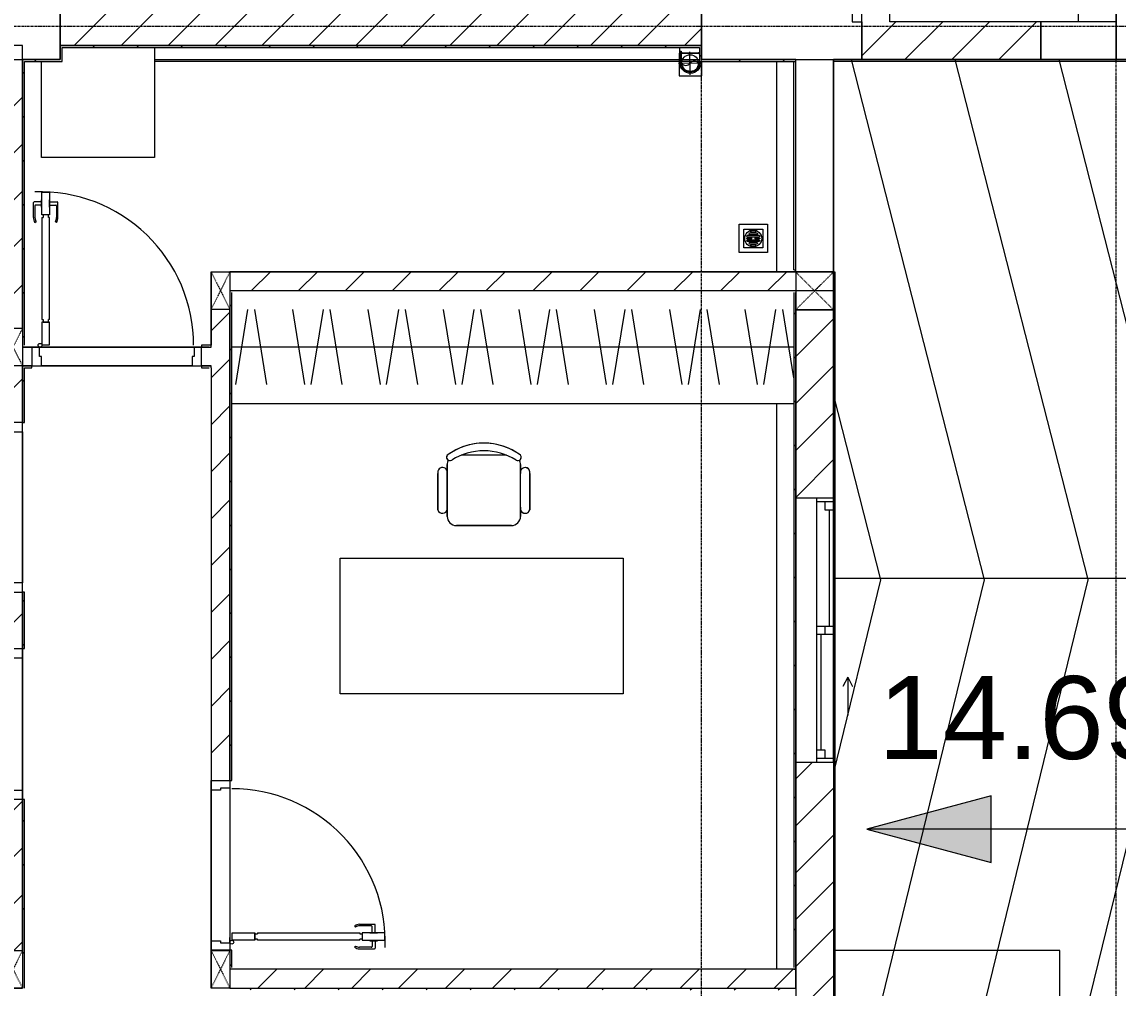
# Model space of a CAD drawing. Header units: millimetres. Extents: x 5357 to 201988, y -16345 to 109895.
# Drawn here: x 49149 to 54962, y 64837 to 69962 of the extents above; entities that cross this region are included whole.
import ezdxf

# ---------------------------------------------------------------- set-up
doc = ezdxf.new("R2010")
doc.units = ezdxf.units.MM
for name, pattern in [('Dash', [6, 3, -3]), ('Grid Line', [22.225, 12.7, -3.175, 3.175, -3.175]), ('IMPORT-CENTER _3_', [10.16, 6.35, -1.27, 1.27, -1.27])]:
    doc.linetypes.add(name, pattern=pattern)
for name, color, linetype, lineweight in [('0-1', 7, 'Continuous', 5), ('A-CLNG', 13, 'Continuous', 9), ('A-DETL-GENF-1', 53, 'Continuous', 9), ('A-DETL-THIN', 151, 'Continuous', 9), ('A-DOOR-1', 53, 'Continuous', 9), ('A-FLOR', 192, 'Continuous', 9), ('A-FLOR-1', 10, 'Continuous', 9), ('A-FLOR-2', 53, 'Continuous', 9), ('A-GLAZ', 151, 'Continuous', 9), ('A-WALL', 113, 'Continuous', 9), ('A-WALL-1', 9, 'Continuous', 18), ('A-WALL-2', 53, 'Continuous', 9), ('A-WALL-4', 113, 'Continuous', 18), ('A-WALL-PATT-1', 10, 'Continuous', 9), ('A-WALL-PATT-2', 53, 'Continuous', 9), ('A-WALL-PATT-3', 111, 'Continuous', 9), ('G-ANNO-DIMS', 111, 'Continuous', 9), ('G-IMPT', 8, 'Continuous', 9), ('G-IMPT-1', 254, 'Continuous', 9), ('G-IMPT-2', 8, 'IMPORT-CENTER _3_', 9), ('I-FURN', 30, 'Continuous', 9), ('I-FURN-1', 53, 'Continuous', 9), ('I-WALL-1', 9, 'Continuous', 18), ('I-WALL-2', 53, 'Continuous', 9), ('M-EQPM', 50, 'Continuous', 9), ('S-COLS', 52, 'Continuous', 9), ('S-COLS-2', 9, 'Continuous', 18), ('S-COLS-4', 53, 'Continuous', 9), ('S-COLS-5', 52, 'Continuous', 18), ('S-COLS-6', 52, 'Dash', 9), ('S-COLS-HDLN', 52, 'Dash', 9), ('S-COLS-HDLN-1', 53, 'Dash', 9), ('S-GRID-1', 1, 'Grid Line', 9)]:
    doc.layers.add(name, color=color, linetype=linetype, lineweight=lineweight)
doc.styles.add('Arial_6', font='arial_0.ttf', dxfattribs={"height": 440})
pattern_1 = [(45, (0, 0), (-124.4508, 124.4508), [])]
pattern_2 = [(45, (0, 0), (-116.67262, 116.67262), [])]

# ---------------------------------------------------------------- blocks, each defined once
blk = doc.blocks.new('NCV_TKTC_KET CAU_rvt-1-TKCS_MB SÂN ĐƯỜNG NỘI BỘ')
at = {"layer": 'A-FLOR-1'}
for p, q in [((53452.6, 69761.9), (54552.6, 69761.9)), ((54552.6, 69761.9), (53452.6, 69761.9)), ((53452.6, 69751.9), (53452.6, 68636.9)), ((50152.6, 68636.9), (50252.6, 68636.9)), ((50152.6, 68436.9), (50152.6, 68635.3)), ((50152.6, 68635.3), (50152.6, 68436.9)), ((50152.6, 68436.9), (50152.6, 68635.3)), ((50252.6, 68636.9), (53252.6, 68636.9)), ((50152.6, 68247), (50152.6, 68436.9)), ((50152.6, 68436.9), (50152.6, 68247)), ((50152.6, 68247), (50152.6, 68436.9)), ((49162.6, 68237), (49202.6, 68237)), ((49202.6, 68237), (49162.6, 68237)), ((49162.6, 68237), (49202.6, 68237)), ((49202.6, 68237), (49242.6, 68237)), ((49242.6, 68237), (49202.6, 68237)), ((49202.6, 68237), (49242.6, 68237)), ((49242.6, 68237), (50062.6, 68237)), ((50062.6, 68237), (49242.6, 68237)), ((49242.6, 68237), (50062.6, 68237)), ((50062.6, 68237), (50102.6, 68237)), ((50102.6, 68237), (50062.6, 68237)), ((50062.6, 68237), (50102.6, 68237)), ((49152.9, 65837.4), (49152.9, 66637.4)), ((49152.9, 66637.4), (49152.9, 65837.4)), ((49152.9, 66637.4), (49152.9, 65837.4)), ((49152.9, 65837.4), (49152.9, 66637.4))]:
    blk.add_line(p, q, dxfattribs=at)
at = {"layer": 'A-FLOR-2'}
blk.add_line((53452.6, 68636.9), (53452.6, 69761.9), dxfattribs=at)
at = {"layer": 'S-COLS-2'}
for p, q in [((52752.6, 70111.9), (52752.6, 69761.9)), ((53602.6, 69761.9), (53602.6, 70111.9)), ((49352.6, 69761.9), (49352.6, 70061.9)), ((54552.6, 69961.9), (54552.6, 69761.9)), ((54952.6, 69961.9), (54552.6, 69961.9)), ((54952.6, 69761.9), (54952.6, 69961.9)), ((48752.6, 69761.9), (49352.6, 69761.9)), ((52752.6, 69761.9), (53602.6, 69761.9)), ((54552.6, 69761.9), (54952.6, 69761.9))]:
    blk.add_line(p, q, dxfattribs=at)
blk = doc.blocks.new('DOOR_CW_01 CANH MO-PANEL KINH - DIW_01-900x2200-CỬA GỖ VÂN LAMINATE-V40-TKCS_MB SÂN ĐƯỜNG NỘI BỘ')
at = {"layer": 'A-DETL-GENF-1'}
for p, q in [((-397, 872), (-357, 872)), ((-397, 752), (-397, 872)), ((-357, 872), (-357, 752)), ((-442, 737), (-442, 816.5)), ((-399, 820.5), (-438, 820.5)), ((-399, 831.8), (-397, 831.8)), ((-399, 792.2), (-399, 831.8)), ((-397, 792.2), (-397, 831.8)), ((-357, 792.2), (-357, 831.8)), ((-355, 831.8), (-357, 831.8)), ((-355, 792.2), (-355, 831.8)), ((-355, 820.5), (-316, 820.5)), ((-312, 739), (-312, 816.5)), ((-434, 799.5), (-434, 737)), ((-399, 803.5), (-430, 803.5)), ((-397, 792.2), (-399, 792.2)), ((-357, 792.2), (-355, 792.2)), ((-355, 803.5), (-324, 803.5)), ((-320, 799.5), (-320, 737)), ((-433.9, 711.2), (-427.3, 715.8)), ((-357, 752), (-397, 752)), ((-397, 738), (-391, 738)), ((-397, 738), (-397, 196)), ((-363, 752), (-391, 752)), ((-391, 752), (-391, 738)), ((-363, 738), (-363, 752)), ((-357, 738), (-363, 738)), ((-357, 196), (-357, 738)), ((-320.1, 711.2), (-326.7, 715.8)), ((-397, 196), (-391, 196)), ((-357, 182), (-397, 182)), ((-397, 182), (-397, 62)), ((-391, 196), (-391, 182)), ((-391, 182), (-363, 182)), ((-357, 196), (-363, 196)), ((-363, 182), (-363, 196)), ((-357, 62), (-357, 182)), ((-397, 62), (-357, 62))]:
    blk.add_line(p, q, dxfattribs=at)
blk.add_circle((-407, 60), 10, dxfattribs=at)
for centre, radius, start, end in [((-407, 60), 814, 360, 92), ((-438, 816.5), 4, 90, 180), ((-316, 816.5), 4, 0, 90), ((-430, 799.5), 4, 90, 180), ((-324, 799.5), 4, 360, 90), ((-397, 737), 45, 180, 215), ((-397, 737), 37, 180, 215), ((-357, 737), 37, 325, 0), ((-357, 737), 45, 325, 0)]:
    blk.add_arc(centre, radius, start, end, dxfattribs=at)
at = {"layer": 'A-DOOR-1'}
for p, q in [((-410, 50), (-450, 50)), ((-450, 50), (-450, -50)), ((-410, 0), (-410, 50)), ((-400, 0), (-410, 0)), ((-407, 50), (-382, 50)), ((-400, -50), (-400, 0)), ((410, 0), (400, 0)), ((400, 0), (400, -50)), ((450, 50), (410, 50)), ((410, 50), (410, 0)), ((450, -50), (450, 50)), ((-450, -50), (-400, -50)), ((400, -50), (450, -50))]:
    blk.add_line(p, q, dxfattribs=at)
blk = doc.blocks.new('DOOR_CW_01 CANH MO-PANEL KINH - DIG_02-800x2200-CỬA NHÔM KÍNH-401063-TKCS_MB SÂN ĐƯỜNG NỘI BỘ')
at = {"layer": 'A-DETL-GENF-1'}
for p, q in [((-347, -182), (-347, -62)), ((-347, -62), (-307, -62)), ((-307, -62), (-307, -182)), ((-307, -182), (-347, -182)), ((-347, -196), (-341, -196)), ((-347, -638), (-347, -196)), ((-341, -196), (-341, -182)), ((-341, -182), (-313, -182)), ((-313, -182), (-313, -196)), ((-307, -196), (-313, -196)), ((-307, -196), (-307, -638)), ((-392, -637), (-392, -716.5)), ((-384, -699.5), (-384, -637)), ((-383.9, -611.2), (-377.3, -615.8)), ((-347, -638), (-341, -638)), ((-341, -652), (-341, -638)), ((-307, -638), (-313, -638)), ((-313, -638), (-313, -652)), ((-270.1, -611.2), (-276.7, -615.8)), ((-270, -699.5), (-270, -637)), ((-262, -637), (-262, -716.5)), ((-349, -692.2), (-349, -731.8)), ((-347, -692.2), (-349, -692.2)), ((-307, -652), (-347, -652)), ((-347, -652), (-347, -772)), ((-347, -692.2), (-347, -731.8)), ((-313, -652), (-341, -652)), ((-307, -772), (-307, -652)), ((-307, -692.2), (-307, -731.8)), ((-307, -692.2), (-305, -692.2)), ((-305, -692.2), (-305, -731.8)), ((-349, -720.5), (-388, -720.5)), ((-349, -703.5), (-380, -703.5)), ((-349, -731.8), (-347, -731.8)), ((-305, -731.8), (-307, -731.8)), ((-305, -703.5), (-274, -703.5)), ((-305, -720.5), (-266, -720.5)), ((-347, -772), (-307, -772))]:
    blk.add_line(p, q, dxfattribs=at)
blk.add_circle((-357, -60), 10, dxfattribs=at)
for centre, radius, start, end in [((-357, -60), 714, 268, 0), ((-347, -637), 45, 145, 180), ((-347, -637), 37, 145, 180), ((-307, -637), 37, 0, 35), ((-307, -637), 45, 360, 35), ((-388, -716.5), 4, 180, 270), ((-380, -699.5), 4, 180, 270), ((-274, -699.5), 4, 270, 0), ((-266, -716.5), 4, 270, 0)]:
    blk.add_arc(centre, radius, start, end, dxfattribs=at)
at = {"layer": 'A-DOOR-1'}
for p, q in [((-400, -50), (-400, 50)), ((-400, 50), (-350, 50)), ((-350, 50), (-350, 0)), ((350, 0), (350, 50)), ((350, 50), (400, 50)), ((400, 50), (400, -50)), ((-360, -50), (-400, -50)), ((-360, 0), (-360, -50)), ((-350, 0), (-360, 0)), ((-357, -50), (-332, -50)), ((360, 0), (350, 0)), ((360, -50), (360, 0)), ((400, -50), (360, -50))]:
    blk.add_line(p, q, dxfattribs=at)
blk = doc.blocks.new('DOOR_CW_01 CANH MO-PANEL KINH - DIW_01-900x2200-CỬA GỖ VÂN LAMINATE-553375-TKCS_MB SÂN ĐƯỜNG NỘI BỘ')
at = {"layer": 'A-DETL-GENF-1'}
for p, q in [((-397, -182), (-397, -62)), ((-397, -62), (-357, -62)), ((-357, -62), (-357, -182)), ((-357, -182), (-397, -182)), ((-397, -196), (-391, -196)), ((-397, -738), (-397, -196)), ((-391, -196), (-391, -182)), ((-391, -182), (-363, -182)), ((-363, -182), (-363, -196)), ((-357, -196), (-363, -196)), ((-357, -196), (-357, -738)), ((-442, -737), (-442, -816.5)), ((-434, -799.5), (-434, -737)), ((-433.9, -711.2), (-427.3, -715.8)), ((-397, -738), (-391, -738)), ((-357, -752), (-397, -752)), ((-397, -752), (-397, -872)), ((-391, -752), (-391, -738)), ((-363, -752), (-391, -752)), ((-357, -738), (-363, -738)), ((-363, -738), (-363, -752)), ((-357, -872), (-357, -752)), ((-320.1, -711.2), (-326.7, -715.8)), ((-320, -799.5), (-320, -737)), ((-312, -737), (-312, -816.5)), ((-399, -803.5), (-430, -803.5)), ((-399, -792.2), (-399, -831.8)), ((-397, -792.2), (-399, -792.2)), ((-397, -792.2), (-397, -831.8)), ((-357, -792.2), (-357, -831.8)), ((-357, -792.2), (-355, -792.2)), ((-355, -792.2), (-355, -831.8)), ((-355, -803.5), (-324, -803.5)), ((-399, -820.5), (-438, -820.5)), ((-399, -831.8), (-397, -831.8)), ((-355, -831.8), (-357, -831.8)), ((-355, -820.5), (-316, -820.5)), ((-397, -872), (-357, -872))]:
    blk.add_line(p, q, dxfattribs=at)
blk.add_circle((-407, -60), 10, dxfattribs=at)
for centre, radius, start, end in [((-407, -60), 814, 268, 0), ((-397, -737), 45, 145, 180), ((-397, -737), 37, 145, 180), ((-357, -737), 37, 0, 35), ((-357, -737), 45, 360, 35), ((-430, -799.5), 4, 180, 270), ((-324, -799.5), 4, 270, 0), ((-438, -816.5), 4, 180, 270), ((-316, -816.5), 4, 270, 0)]:
    blk.add_arc(centre, radius, start, end, dxfattribs=at)
at = {"layer": 'A-DOOR-1'}
for p, q in [((-450, -50), (-450, 50)), ((-450, 50), (-400, 50)), ((-400, 50), (-400, 0)), ((400, 0), (400, 50)), ((400, 50), (450, 50)), ((450, 50), (450, -50)), ((-410, -50), (-450, -50)), ((-410, 0), (-410, -50)), ((-400, 0), (-410, 0)), ((-407, -50), (-382, -50)), ((410, 0), (400, 0)), ((410, -50), (410, 0)), ((450, -50), (410, -50))]:
    blk.add_line(p, q, dxfattribs=at)
blk = doc.blocks.new('TU DO LV A - TU DO LV A-V44-TKCS_MB SÂN ĐƯỜNG NỘI BỘ')
at = {"layer": 'I-FURN'}
for p, q in [((10, 0), (2990, 0)), ((169, -101), (104.4, -499)), ((202.5, -101), (267.1, -499)), ((404.3, -101), (468.9, -499)), ((569, -101), (504.4, -499)), ((602.5, -101), (667.1, -499)), ((804.3, -101), (868.9, -499)), ((969, -101), (904.4, -499)), ((1002.5, -101), (1067.1, -499)), ((1204.3, -101), (1268.9, -499)), ((1369, -101), (1304.4, -499)), ((1402.5, -101), (1467.1, -499)), ((1604.3, -101), (1668.9, -499)), ((1769, -101), (1704.4, -499)), ((1802.5, -101), (1867.1, -499)), ((2004.3, -101), (2068.9, -499)), ((2169, -101), (2104.4, -499)), ((2202.5, -101), (2267.1, -499)), ((2404.3, -101), (2468.9, -499)), ((2569, -101), (2504.4, -499)), ((2602.5, -101), (2667.1, -499)), ((2804.3, -101), (2868.9, -499)), ((2969, -101), (2904.4, -499)), ((10, -136.3), (68.9, -499)), ((10, -300), (2990, -300)), ((0, -600), (0, -590))]:
    blk.add_line(p, q, dxfattribs=at)
at = {"layer": 'I-FURN-1'}
for p, q in [((10, 0), (2990, 0)), ((0, -600), (0, -590))]:
    blk.add_line(p, q, dxfattribs=at)
blk = doc.blocks.new('BAN LV A - BAN LV A_dwg_ban hoc2-348006-TKCS_MB SÂN ĐƯỜNG NỘI BỘ')
at = {"layer": 'I-FURN'}
for p, q in [((145.8, 437.4), (-145.8, 437.4)), ((-243, 354.4), (-243, 162)), ((-194.4, 388.8), (-194.4, 113.4)), ((194.4, 113.4), (194.4, 388.8)), ((194.4, 351.4), (194.4, 150.8)), ((243.7, 162), (243.7, 354.4)), ((-120.5, 64.8), (120.5, 64.8))]:
    blk.add_line(p, q, dxfattribs=at)
at = {"layer": 'I-FURN', "flags": 128}
blk.add_lwpolyline([(-737.8, 610.5), (-737.8, 1330.5), (-154.9, 1330.5), (762.2, 1330.5), (762.2, 610.5)], close=True, dxfattribs=at)
at = {"layer": 'I-FURN'}
for centre, radius, start, end in [((-145.8, 388.8), 48.6, 90, 180), ((145.8, 388.8), 48.6, 360, 90), ((-218.7, 347.3), 25.3, 343.7398, 163.7398), ((219.4, 347.3), 25.3, 16.2602, 170.70537), ((-218.7, 154.9), 25.3, 163.7398, 16.2602), ((219.4, 154.9), 25.3, 189.29463, 16.2602), ((-180.2, 75.4), 17.8, 57.97259, 216.69006), ((-145.8, 113.4), 48.6, 180, 207.58444), ((0, 324), 324, 233.1301, 306.8699), ((0, 359.3), 318.2, 237.57575, 302.42425), ((180.2, 75.4), 17.8, 323.30994, 122.02741), ((145.8, 113.4), 48.6, 332.41556, 0)]:
    blk.add_arc(centre, radius, start, end, dxfattribs=at)
blk = doc.blocks.new('BAN LV A - BAN LV A_dwg-348005-TKCS_MB SÂN ĐƯỜNG NỘI BỘ')
at = {"extrusion": (0, 0, -1), "zscale": -1, "rotation": 180}
blk.add_blockref('BAN LV A - BAN LV A_dwg_ban hoc2-348006-TKCS_MB SÂN ĐƯỜNG NỘI BỘ', (-729, 1383.7), dxfattribs=at)
blk = doc.blocks.new('BAN LV A - BAN LV A-V45-TKCS_MB SÂN ĐƯỜNG NỘI BỘ')
at = {"layer": 'I-FURN-1'}
for p, q in [((-8.8, -53.2), (1491.2, -53.2)), ((-8.8, -773.2), (-8.8, -53.2)), ((1491.2, -53.2), (1491.2, -773.2)), ((1491.2, -773.2), (-8.8, -773.2)), ((583.2, -946.3), (874.8, -946.3)), ((486, -1221.7), (486, -1029.3)), ((534.6, -1029.3), (534.6, -994.9)), ((923.4, -994.9), (923.4, -1032.3)), ((972.7, -1029.3), (972.7, -1221.7)), ((534.6, -1270.3), (534.6, -1235.9)), ((923.4, -1232.9), (923.4, -1270.3))]:
    blk.add_line(p, q, dxfattribs=at)
for centre, radius, start, end in [((583.2, -994.9), 48.6, 90, 180), ((874.8, -994.9), 48.6, 0, 90), ((510.3, -1036.4), 25.3, 16.2602, 163.7398), ((948.4, -1036.4), 25.3, 16.2602, 170.70537), ((510.3, -1228.8), 25.3, 163.7398, 325.48982), ((510.3, -1228.8), 25.3, 328.7398, 343.7398), ((583.2, -1270.3), 48.6, 180, 207.58444), ((874.8, -1270.3), 48.6, 332.41556, 0), ((948.4, -1228.8), 25.3, 189.29463, 16.2602), ((548.9, -1308.3), 17.8, 119.40397, 216.69006), ((729, -1059.7), 324, 233.1301, 254.19862), ((729, -1059.7), 324, 254.31361, 306.8699), ((909.2, -1308.3), 17.8, 323.30994, 60.59603)]:
    blk.add_arc(centre, radius, start, end, dxfattribs=at)
at = {"extrusion": (0, 0, -1), "zscale": -1, "rotation": 180}
blk.add_blockref('BAN LV A - BAN LV A_dwg-348005-TKCS_MB SÂN ĐƯỜNG NỘI BỘ', (0, 0), dxfattribs=at)
blk = doc.blocks.new('MAY GIAT - MAY GIAT_dwg-V47-TKCS_MB SÂN ĐƯỜNG NỘI BỘ')
at = {"layer": 'G-IMPT-1', "flags": 128}
blk.add_lwpolyline([(5, 586.2), (5, 2.3), (605, 2.3), (605, 511.2)], dxfattribs=at)
blk = doc.blocks.new('MAY GIAT - MAY GIAT-V48-TKCS_MB SÂN ĐƯỜNG NỘI BỘ')
at = {"layer": 'I-FURN-1'}
for p, q in [((5, -2.3), (605, -2.3)), ((5, -586.2), (5, -2.3)), ((605, -2.3), (605, -511.2))]:
    blk.add_line(p, q, dxfattribs=at)
at = {"extrusion": (0, 0, -1), "zscale": -1, "rotation": 180}
blk.add_blockref('MAY GIAT - MAY GIAT_dwg-V47-TKCS_MB SÂN ĐƯỜNG NỘI BỘ', (0, 0), dxfattribs=at)
blk = doc.blocks.new('G1_SOF - BO TRU - 100x200-V107-TKCS_MB SÂN ĐƯỜNG NỘI BỘ')
at = {"layer": 'S-COLS-2'}
for p, q in [((-50, 100), (50, 100)), ((-50, -100), (-50, 100)), ((50, 100), (50, -100)), ((50, -100), (-50, -100))]:
    blk.add_line(p, q, dxfattribs=at)
at = {"layer": 'S-COLS-HDLN-1'}
for p, q in [((50, -100), (-50, 100)), ((-50, -100), (50, 100))]:
    blk.add_line(p, q, dxfattribs=at)
blk = doc.blocks.new('DOOR_CW_01 CANH MO-PANEL KINH - DIG_01-900x2200-CỬA NHÔM KÍNH-400868-TKCS_MB SÂN ĐƯỜNG NỘI BỘ')
at = {"layer": 'A-DETL-GENF-1'}
for p, q in [((-397, 872), (-357, 872)), ((-397, 752), (-397, 872)), ((-357, 872), (-357, 752)), ((-442, 737), (-442, 816.5)), ((-399, 820.5), (-438, 820.5)), ((-399, 831.8), (-397, 831.8)), ((-399, 792.2), (-399, 831.8)), ((-397, 792.2), (-397, 831.8)), ((-357, 792.2), (-357, 831.8)), ((-355, 831.8), (-357, 831.8)), ((-355, 792.2), (-355, 831.8)), ((-355, 820.5), (-316, 820.5)), ((-312, 737), (-312, 816.5)), ((-434, 799.5), (-434, 737)), ((-399, 803.5), (-430, 803.5)), ((-397, 792.2), (-399, 792.2)), ((-357, 792.2), (-355, 792.2)), ((-355, 803.5), (-324, 803.5)), ((-320, 799.5), (-320, 737)), ((-433.9, 711.2), (-427.3, 715.8)), ((-357, 752), (-397, 752)), ((-397, 738), (-391, 738)), ((-397, 738), (-397, 196)), ((-363, 752), (-391, 752)), ((-391, 752), (-391, 738)), ((-363, 738), (-363, 752)), ((-357, 738), (-363, 738)), ((-357, 196), (-357, 738)), ((-320.1, 711.2), (-326.7, 715.8)), ((-397, 196), (-391, 196)), ((-357, 182), (-397, 182)), ((-397, 182), (-397, 62)), ((-391, 196), (-391, 182)), ((-391, 182), (-363, 182)), ((-357, 196), (-363, 196)), ((-363, 182), (-363, 196)), ((-357, 62), (-357, 182)), ((-397, 62), (-357, 62))]:
    blk.add_line(p, q, dxfattribs=at)
blk.add_circle((-407, 60), 10, dxfattribs=at)
for centre, radius, start, end in [((-407, 60), 814, 360, 92), ((-438, 816.5), 4, 90, 180), ((-316, 816.5), 4, 0, 90), ((-430, 799.5), 4, 90, 180), ((-324, 799.5), 4, 360, 90), ((-397, 737), 45, 180, 215), ((-397, 737), 37, 180, 215), ((-357, 737), 37, 325, 0), ((-357, 737), 45, 325, 0)]:
    blk.add_arc(centre, radius, start, end, dxfattribs=at)
at = {"layer": 'A-DOOR-1'}
for p, q in [((-410, 50), (-450, 50)), ((-450, 50), (-450, -50)), ((-410, 0), (-410, 50)), ((-400, 0), (-410, 0)), ((-407, 50), (-382, 50)), ((-400, -50), (-400, 0)), ((410, 0), (400, 0)), ((400, 0), (400, -50)), ((450, 50), (410, 50)), ((410, 50), (410, 0)), ((450, -50), (450, 50)), ((-450, -50), (-400, -50)), ((400, -50), (450, -50))]:
    blk.add_line(p, q, dxfattribs=at)
blk = doc.blocks.new('NCV_TKTC_TANG 1_rvt-1-TKCS_MB SÂN ĐƯỜNG NỘI BỘ')
at = {"layer": 'A-WALL-PATT-1'}
h = blk.add_hatch(dxfattribs=at)
h.set_pattern_fill('FP_1', color=256, style=0, pattern_type=2)
h.set_pattern_definition(pattern_1)
h.paths.add_polyline_path([(49052.6, 64936.9), (49052.6, 65036.9), (49152.6, 65036.9), (49152.6, 65837.4), (49052.6, 65837.4), (49052.6, 64936.9)])
h.paths.add_polyline_path([(49052.6, 66637.4), (49152.6, 66637.4), (49152.6, 66937), (49052.6, 66937), (49052.6, 66694.6)])
h.paths.add_polyline_path([(49102.6, 67837), (49152.6, 67837), (49152.6, 68136.9), (49052.6, 68136.9), (49052.6, 67837)])
h.paths.add_polyline_path([(49146, 68336.9), (49152.6, 68336.9), (49152.6, 69761.9), (49052.6, 69761.9), (49052.6, 68336.9)])
h = blk.add_hatch(dxfattribs=at)
h.set_pattern_fill('FP_1', color=256, style=0, pattern_type=2)
h.set_pattern_definition(pattern_1)
h.paths.add_polyline_path([(53152.6, 68536.9), (53452.6, 68536.9), (53255.8, 68635.3), (50252.6, 68635.3), (50252.6, 68536.9), (52627.6, 68536.9)])
h = blk.add_hatch(dxfattribs=at)
h.set_pattern_fill('FP_1', color=256, style=0, pattern_type=2)
h.set_pattern_definition(pattern_1)
h.paths.add_polyline_path([(50152.6, 64936.9), (50153, 65036.9), (50152.6, 65037.4), (50152.6, 64936.9)])
h.paths.add_polyline_path([(50252.6, 65937.4), (50252.6, 68436.9), (50152.6, 68436.9), (50152.6, 65937.4), (50202.6, 65937.4)])
h = blk.add_hatch(dxfattribs=at)
h.set_pattern_fill('FP_1', color=256, style=0, pattern_type=2)
h.set_pattern_definition(pattern_1)
h.paths.add_polyline_path([(53152.6, 64836.9), (53252.6, 64836.9), (53252.6, 64936.9), (50252.6, 64936.9), (50252.6, 64836.9), (52602.5, 64836.9)])
at = {"layer": 'A-WALL-PATT-2'}
h = blk.add_hatch(dxfattribs=at)
h.set_pattern_fill('FP_2', color=256, style=0, pattern_type=2)
h.set_pattern_definition(pattern_2)
h.paths.add_polyline_path([(49352.6, 69826.9), (52752.6, 69826.9), (52752.6, 69836.9), (49352.6, 69835.3)])
h = blk.add_hatch(dxfattribs=at)
h.set_pattern_fill('FP_2', color=256, style=0, pattern_type=2)
h.set_pattern_definition(pattern_2)
h.paths.add_polyline_path([(52752.6, 69751.9), (52752.6, 69826.9), (52742.6, 69826.9), (52742.6, 69751.9)])
h = blk.add_hatch(dxfattribs=at)
h.set_pattern_fill('FP_2', color=256, style=0, pattern_type=2)
h.set_pattern_definition(pattern_2)
h.paths.add_polyline_path([(49152.9, 68236.9), (49162.6, 68237), (49162.6, 69761.9), (49152.6, 69761.9), (49152.8, 68236.9)])
h = blk.add_hatch(dxfattribs=at)
h.set_pattern_fill('FP_2', color=256, style=0, pattern_type=2)
h.set_pattern_definition(pattern_2)
h.paths.add_polyline_path([(49351.3, 69751.9), (49352.6, 69751.9), (49352.6, 69761.9), (49162.6, 69761.9), (49162.6, 69751.9), (49252.6, 69751.9)])
h = blk.add_hatch(dxfattribs=at)
h.set_pattern_fill('FP_2', color=256, style=0, pattern_type=2)
h.set_pattern_definition(pattern_2)
h.paths.add_polyline_path([(53252.6, 69751.9), (53250.9, 69761.9), (52752.6, 69761.9), (52752.6, 69751.9), (53242.6, 69751.9)])
h = blk.add_hatch(dxfattribs=at)
h.set_pattern_fill('FP_2', color=256, style=0, pattern_type=2)
h.set_pattern_definition(pattern_2)
h.paths.add_polyline_path([(50252.6, 64946.9), (50262.6, 64946.9), (50262.6, 65037.4), (50252.6, 65036.7), (50252.6, 65010)])
h.paths.add_polyline_path([(50252.6, 65937.4), (50262.6, 65937.4), (50262.6, 68526.9), (50252.6, 68526.9), (50252.6, 66290.6)])
h = blk.add_hatch(dxfattribs=at)
h.set_pattern_fill('FP_2', color=256, style=0, pattern_type=2)
h.set_pattern_definition(pattern_2)
h.paths.add_polyline_path([(53252.6, 64936.9), (53252.6, 68526.9), (53242.6, 68526.9), (53242.6, 64936.9)])
h = blk.add_hatch(dxfattribs=at)
h.set_pattern_fill('FP_2', color=256, style=0, pattern_type=2)
h.set_pattern_definition(pattern_2)
h.paths.add_polyline_path([(49162.6, 64836.9), (49162.6, 65837.4), (49152.6, 65837.4), (49153.7, 64836.9), (49155.9, 64836.9)])
h.paths.add_polyline_path([(49162.6, 66637.4), (49162.6, 66937), (49152.6, 66937), (49152.9, 66637.4)])
h.paths.add_polyline_path([(49152.9, 67837), (49162.6, 67837), (49162.6, 68136.9), (49152.6, 68136.9), (49152.6, 67837)])
h = blk.add_hatch(dxfattribs=at)
h.set_pattern_fill('FP_2', color=256, style=0, pattern_type=2)
h.set_pattern_definition(pattern_2)
h.paths.add_polyline_path([(50420.1, 64826.9), (53252.6, 64826.9), (53252.6, 64836.9), (50153, 64836.4), (50153, 64826.9), (50161.1, 64826.9)])
at = {"layer": 'A-FLOR-1'}
for p, q in [((49202.6, 68136.9), (49252.6, 68136.9)), ((49252.6, 68136.9), (50052.6, 68136.9)), ((50052.6, 68136.9), (50102.6, 68136.9)), ((50152.6, 68127), (50152.6, 65937.4)), ((49152.6, 66987), (49152.6, 67787)), ((49152.6, 65887.4), (49152.6, 66587.4)), ((50152.6, 65937.4), (50152.6, 65887.4)), ((50152.6, 65887.4), (50152.6, 65087.4)), ((49152.6, 65036.9), (49152.6, 65837.4)), ((50152.6, 65087.4), (50152.6, 65037.4)), ((50152.6, 65037.4), (50152.6, 64836.9)), ((49052.6, 64836.9), (49152.6, 64836.9))]:
    blk.add_line(p, q, dxfattribs=at)
at = {"layer": 'A-FLOR-2'}
for p, q in [((50052.6, 68136.9), (49252.6, 68136.9)), ((49152.6, 67787), (49152.6, 66987)), ((49152.6, 66587.4), (49152.6, 65887.4)), ((50152.6, 65087.4), (50152.6, 65887.4))]:
    blk.add_line(p, q, dxfattribs=at)
at = {"layer": 'A-WALL-1'}
for p, q in [((49152.6, 69836.9), (49052.6, 69836.9)), ((49152.6, 69761.9), (49152.6, 69836.9)), ((53452.6, 68636.9), (53252.6, 68636.9)), ((53452.6, 68536.9), (53452.6, 68636.9)), ((50252.6, 68536.9), (53452.6, 68536.9)), ((50152.6, 68436.9), (50152.6, 68247)), ((49202.6, 68236.9), (49152.6, 68236.9)), ((50142.6, 68236.9), (50102.6, 68236.9)), ((49152.6, 67837), (49152.6, 68136.9)), ((49152.6, 68136.9), (49162.6, 68136.9)), ((49152.6, 66637.4), (49152.6, 66937)), ((49152.6, 65036.9), (49152.6, 65837.4)), ((50152.6, 64936.9), (50152.6, 64836.9)), ((53252.6, 64936.9), (50252.6, 64936.9)), ((53252.6, 64836.9), (53252.6, 64936.9)), ((50252.6, 64836.9), (53252.6, 64836.9))]:
    blk.add_line(p, q, dxfattribs=at)
at = {"layer": 'A-WALL-2'}
for p, q in [((49152.6, 68336.9), (49152.6, 69761.9)), ((49152.6, 69761.9), (49152.6, 68336.9)), ((53452.6, 69761.9), (53452.6, 68636.9)), ((53252.6, 68636.9), (53252.6, 69751.9)), ((53252.6, 68636.9), (50252.6, 68636.9)), ((50252.6, 65937.4), (50252.6, 68436.9)), ((50252.6, 68436.9), (50252.6, 65937.4)), ((50152.6, 68237), (50152.6, 68247)), ((49242.6, 68236.9), (50062.6, 68236.9)), ((49202.6, 68137), (49162.6, 68137)), ((49162.6, 68136.9), (49202.6, 68136.9)), ((50052.6, 68136.9), (49252.6, 68136.9)), ((50152.6, 68137), (50102.6, 68137)), ((50102.6, 68136.9), (50152.6, 68136.9)), ((50152.6, 68127), (50152.6, 68137)), ((50152.6, 68127), (50152.6, 65937.4)), ((49152.6, 67787), (49152.6, 66987)), ((49152.6, 66587.4), (49152.6, 65887.4)), ((50152.6, 65087.4), (50152.6, 65887.4)), ((50252.6, 65897.4), (50252.6, 65077.4)), ((50152.6, 65037.4), (50152.6, 64936.9))]:
    blk.add_line(p, q, dxfattribs=at)
at = {"layer": 'I-WALL-1'}
for p, q in [((52752.6, 69836.9), (49352.6, 69836.9)), ((49352.6, 69836.9), (49352.6, 69826.9)), ((49352.6, 69826.9), (49352.6, 69761.9)), ((49362.6, 69826.9), (52742.6, 69826.9)), ((49362.6, 69751.9), (49362.6, 69826.9)), ((52742.6, 69826.9), (52742.6, 69751.9)), ((52752.6, 69826.9), (52752.6, 69836.9)), ((52752.6, 69761.9), (52752.6, 69826.9)), ((49162.6, 69761.9), (49152.6, 69761.9)), ((49352.6, 69761.9), (49162.6, 69761.9)), ((53252.6, 69761.9), (52752.6, 69761.9)), ((53252.6, 69751.9), (53252.6, 69761.9)), ((49162.6, 68246.9), (49162.6, 69751.9)), ((49162.6, 69751.9), (49352.6, 69751.9)), ((49352.6, 69751.9), (49362.6, 69751.9)), ((52742.6, 69751.9), (52752.6, 69751.9)), ((52752.6, 69751.9), (53252.6, 69751.9)), ((50262.6, 65937.4), (50262.6, 68526.9)), ((53242.6, 68526.9), (53242.6, 64946.9)), ((53252.6, 64936.9), (53252.6, 68526.9)), ((50152.6, 68247), (50102.6, 68247)), ((50102.6, 68247), (50102.6, 68237)), ((49152.6, 68236.9), (49162.6, 68236.9)), ((50102.6, 68237), (50152.6, 68237)), ((49162.6, 68137), (49152.6, 68137)), ((49152.6, 68136.9), (49152.6, 67837)), ((49162.6, 67837), (49162.6, 68127)), ((49162.6, 68127), (49202.6, 68127)), ((49202.6, 68127), (49202.6, 68136.9)), ((50102.6, 68136.9), (50102.6, 68127)), ((50102.6, 68127), (50143, 68127)), ((49152.6, 67837), (49162.6, 67837)), ((49162.6, 66937), (49152.6, 66937)), ((49152.6, 66937), (49152.6, 66637.4)), ((49162.6, 66637.4), (49162.6, 66937)), ((49152.6, 66637.4), (49162.6, 66637.4)), ((50252.6, 65937.4), (50262.6, 65937.4)), ((49162.6, 65837.4), (49152.6, 65837.4)), ((49152.6, 65837.4), (49152.6, 65036.9)), ((49162.6, 64836.9), (49162.6, 65837.4)), ((50262.6, 65037.4), (50252.6, 65037.4)), ((50262.6, 64946.9), (50262.6, 65037.4)), ((53242.6, 64936.9), (53252.6, 64936.9))]:
    blk.add_line(p, q, dxfattribs=at)
at = {"layer": 'I-WALL-2'}
for q in [(53242.6, 69751.9), (53252.6, 68646.9)]:
    blk.add_line((53242.6, 68646.9), q, dxfattribs=at)
at = {"layer": 'A-DOOR-1'}
blk.add_blockref('DOOR_CW_01 CANH MO-PANEL KINH - DIG_01-900x2200-CỬA NHÔM KÍNH-400868-TKCS_MB SÂN ĐƯỜNG NỘI BỘ', (49652.6, 68186.9), dxfattribs=at)
for name, p, rotation in [('DOOR_CW_01 CANH MO-PANEL KINH - DIW_01-900x2200-CỬA GỖ VÂN LAMINATE-V40-TKCS_MB SÂN ĐƯỜNG NỘI BỘ', (49102.6, 67387), 90.00000000000092), ('DOOR_CW_01 CANH MO-PANEL KINH - DIG_02-800x2200-CỬA NHÔM KÍNH-401063-TKCS_MB SÂN ĐƯỜNG NỘI BỘ', (49102.6, 66237.4), 270.0000000000009), ('DOOR_CW_01 CANH MO-PANEL KINH - DIW_01-900x2200-CỬA GỖ VÂN LAMINATE-553375-TKCS_MB SÂN ĐƯỜNG NỘI BỘ', (50202.6, 65487.4), 90.00000000000118)]:
    blk.add_blockref(name, p, dxfattribs=dict(at, rotation=rotation))
at = {"layer": 'I-FURN-1', "rotation": 180}
for name, p in [('MAY GIAT - MAY GIAT-V48-TKCS_MB SÂN ĐƯỜNG NỘI BỘ', (49857.5, 69240.7)), ('TU DO LV A - TU DO LV A-V44-TKCS_MB SÂN ĐƯỜNG NỘI BỘ', (53252.6, 67936.9)), ('BAN LV A - BAN LV A-V45-TKCS_MB SÂN ĐƯỜNG NỘI BỘ', (52328.3, 66344.2))]:
    blk.add_blockref(name, p, dxfattribs=at)
at = {"layer": 'S-COLS-4', "rotation": 180}
for p in [(50202.6, 68536.9), (49102.6, 68236.9), (49102.6, 64936.9), (50202.6, 64936.9)]:
    blk.add_blockref('G1_SOF - BO TRU - 100x200-V107-TKCS_MB SÂN ĐƯỜNG NỘI BỘ', p, dxfattribs=at)
blk = doc.blocks.new('1_FAMILY RVT - W01-WxH 1400x1400xmm-389822-TKCS_MB SÂN ĐƯỜNG NỘI BỘ')
at = {"layer": 'A-GLAZ'}
for p, q in [((248.4, 172.39), (299.2, 197.79)), ((248.4, 172.39), (299.2, 146.99)), ((248.4, 172.39), (451.6, 172.39)), ((-700, 96.19), (-700, -103.81)), ((700, 96.19), (-700, 96.19)), ((-700, 96.19), (-636.5, 96.19)), ((-680.95, 96.19), (-680.95, 7.29)), ((-636.5, 96.19), (-22.225, 96.19)), ((-636.5, 96.19), (-636.5, 51.74)), ((-636.5, 73.965), (-22.225, 73.965)), ((-22.225, 7.29), (-22.225, 96.19)), ((-22.225, 96.19), (22.225, 96.19)), ((22.225, 96.19), (680.95, 96.19)), ((22.225, 96.19), (22.225, 7.29)), ((680.95, 96.19), (700, 96.19)), ((680.95, 96.19), (680.95, 7.29)), ((700, -103.81), (700, 96.19)), ((-700, 7.29), (-680.95, 7.29)), ((-636.5, 51.74), (-680.95, 51.74)), ((-680.95, 7.29), (-22.225, 7.29)), ((22.225, 51.74), (-22.225, 51.74)), ((-22.225, 7.29), (22.225, 7.29)), ((22.225, 29.515), (636.5, 29.515)), ((22.225, 7.29), (636.5, 7.29)), ((636.5, 51.74), (636.5, 7.29)), ((680.95, 51.74), (636.5, 51.74)), ((636.5, 7.29), (700, 7.29)), ((-700, -103.81), (700, -103.81))]:
    blk.add_line(p, q, dxfattribs=at)
blk = doc.blocks.new('TKTC_XREF_251221_MB TANG 1 - TKTC_XREF_260130_MB TANG 1_dwg_CUM U_DN100-V326-TKCS_MB SÂN ĐƯỜNG NỘI BỘ')
at = {"layer": 'G-IMPT'}
for p, q in [((-79.1, 66.6), (-79.1, 63.4)), ((-76.6, 66.6), (-76.6, 63.4)), ((-74.6, 66.6), (-74.6, 63.4)), ((-72.7, 69.3), (-72.7, 60.7)), ((-66.9, 67.9), (-71.7, 67.9)), ((-66.9, 62.1), (-71.7, 62.1)), ((-65, 69), (0, 69)), ((-66.9, -59.2), (-71.7, -59.2)), ((-10.1, -69), (0, -69))]:
    blk.add_line(p, q, dxfattribs=at)
at = {"layer": 'G-IMPT', "flags": 128}
for points in [[(-72.7, 67.6), (-78.1, 67.6), (-78.1, 62.4), (-72.7, 62.4)], [(-71.7, 59.2), (-66.9, 59.2), (-66.9, 70.8), (-71.7, 70.8)], [(-66.9, 70.8), (-66.9, 72.7), (-65, 72.7), (-65, 57.3), (-66.9, 57.3), (-66.9, 59.2)], [(-65, 61), (0, 61), (0, 57)], [(-66.9, -59.2), (-66.9, -57.3), (-65, -57.3), (-65, -61.1)], [(-10.1, -61), (0, -61), (0, -57)]]:
    blk.add_lwpolyline(points, dxfattribs=at)
at = {"layer": 'G-IMPT'}
for centre, radius, start, end in [((-78.1, 66.6), 0.96, 90, 180), ((-78.1, 63.4), 0.96, 180, 270), ((-71.1, 69.3), 1.56, 112.61986, 247.38014), ((-67.9, 65), 4.8, 143.1301, 216.8699), ((-71.1, 60.7), 1.56, 112.61986, 247.38014), ((0, 0), 69, 270, 90), ((0, 0), 61, 270, 90), ((0, 0), 57, 270, 90), ((-71.1, -60.7), 1.56, 112.61986, 247.38014)]:
    blk.add_arc(centre, radius, start, end, dxfattribs=at)
blk = doc.blocks.new('TKTC_XREF_251221_MB TANG 1 - TKTC_XREF_260130_MB TANG 1_dwg_$cc-4202114-TKCS_MB SÂN ĐƯỜNG NỘI BỘ')
at = {"layer": 'G-IMPT'}
blk.add_circle((0, 0), 0.5, dxfattribs=at)
for centre, radius, start, end in [((0, 0), 0.5, 90, 270), ((0.188, 0.25), 0.313, 126.8699, 233.1301), ((-0.188, -0.25), 0.313, 306.8699, 53.1301)]:
    blk.add_arc(centre, radius, start, end, dxfattribs=at)
at = {"layer": 'G-IMPT-2'}
for p, q in [((0, -0.673), (0, 0.673)), ((-0.673, 0), (0.673, 0))]:
    blk.add_line(p, q, dxfattribs=at)
blk = doc.blocks.new('TKTC_XREF_251221_MB TANG 1 - TKTC_XREF_260130_MB TANG 1_dwg_THU NUOC - THU NUOC-444531-TKCS_MB TẦNG 1-4202124-TKCS_MB SÂN ĐƯỜNG NỘI BỘ')
at = {"layer": 'M-EQPM'}
for p, q in [((-23.3, 10.8), (40.9, 10.8)), ((40.9, 4.8), (-23.3, 4.8)), ((-11, 23.3), (28.5, 23.3)), ((28.5, 17.3), (-11, 17.3)), ((-1.1, 35.6), (18.5, 35.6)), ((18.5, 29.6), (-1.1, 29.6)), ((-23.3, -13.6), (40.9, -13.6)), ((40.9, -19.6), (-23.3, -19.6)), ((-11, -26.1), (28.5, -26.1)), ((28.5, -32.1), (-11, -32.1)), ((-1.1, -38.5), (18.5, -38.5)), ((18.5, -44.5), (-1.1, -44.5))]:
    blk.add_line(p, q, dxfattribs=at)
at = {"layer": 'M-EQPM', "flags": 128}
for points in [[(83.7, -79.4), (83.7, 70.6), (-66.3, 70.6), (-66.3, -79.4)], [(58.7, -54.4), (58.7, 45.6), (-41.3, 45.6), (-41.3, -54.4)]]:
    blk.add_lwpolyline(points, close=True, dxfattribs=at)
for points in [[(-23.3, -1.2), (0.7, -1.2), (0.7, -7.2), (-23.3, -7.2)], [(40.9, -7.2), (16.7, -7.2), (16.7, -1.2), (40.9, -1.2)]]:
    blk.add_lwpolyline(points, dxfattribs=at)
at = {"layer": 'M-EQPM'}
for centre, radius, start, end in [((8.7, -4.4), 45, 360, 180), ((8.7, -4.4), 45, 360, 180), ((-23.3, 7.8), 3, 90, 270), ((-11, 20.3), 3, 90, 270), ((-1.1, 32.6), 3, 90, 270), ((18.5, 32.6), 3, 270, 90), ((28.5, 20.3), 3, 270, 90), ((40.9, 7.8), 3, 270, 90), ((8.7, -4.4), 45, 180, 360), ((8.7, -4.4), 45, 180, 360), ((-23.3, -4.2), 3, 90, 270), ((-23.3, -16.6), 3, 90, 270), ((-11, -29.1), 3, 90, 270), ((-1.1, -41.5), 3, 90, 270), ((18.5, -41.5), 3, 270, 90), ((28.5, -29.1), 3, 270, 90), ((40.9, -4.2), 3, 270, 90), ((40.9, -16.6), 3, 270, 90)]:
    blk.add_arc(centre, radius, start, end, dxfattribs=at)
blk = doc.blocks.new('TKTC_XREF_251221_MB TANG 1 - TKTC_XREF_260130_MB TANG 1_dwg-4202109-TKCS_MB SÂN ĐƯỜNG NỘI BỘ')
at = {"layer": 'G-IMPT'}
for p, q in [((-150514.9, -331519.7), (-150514.9, -331551.3)), ((-150514.9, -331551.3), (-150409.1, -331551.3)), ((-149699, -332711.3), (-149699, -331584.7))]:
    blk.add_line(p, q, dxfattribs=at)
at = {"layer": 'G-IMPT', "flags": 128}
for points in [[(-150409.1, -331551.3), (-150516.7, -331551.3), (-150516.7, -331671.3)], [(-150516.7, -331671.3), (-150397.1, -331671.3), (-150397.1, -331594.7)], [(-148499.1, -337078.1), (-148499.1, -336309.7), (-149689, -336309.7)]]:
    blk.add_lwpolyline(points, dxfattribs=at)
at = {"xscale": 90.00000000005122, "yscale": 90.00000000005122, "zscale": 90.00000000005122, "rotation": 90.37402677993775}
blk.add_blockref('TKTC_XREF_251221_MB TANG 1 - TKTC_XREF_260130_MB TANG 1_dwg_$cc-4202114-TKCS_MB SÂN ĐƯỜNG NỘI BỘ', (-150459.1, -331604.2), dxfattribs=at)
at = {"extrusion": (0, 0, -1), "xscale": 0.7894736842105242, "yscale": 0.7894736842105242, "zscale": -0.7894736842105242, "rotation": 269.9999999984438}
blk.add_blockref('TKTC_XREF_251221_MB TANG 1 - TKTC_XREF_260130_MB TANG 1_dwg_CUM U_DN100-V326-TKCS_MB SÂN ĐƯỜNG NỘI BỘ', (150457.3, -331602.7), dxfattribs=at)
at = {"extrusion": (0, 0, -1), "zscale": -1}
blk.add_blockref('TKTC_XREF_251221_MB TANG 1 - TKTC_XREF_260130_MB TANG 1_dwg_THU NUOC - THU NUOC-444531-TKCS_MB TẦNG 1-4202124-TKCS_MB SÂN ĐƯỜNG NỘI BỘ', (150115.4, -332528.9), dxfattribs=at)
blk = doc.blocks.new('TKTC_XREF_251221_MB TANG 1 - TKTC_XREF_251221_MB TANG 1-2038492-TKCS_MB SÂN ĐƯỜNG NỘI BỘ')
blk.add_blockref('TKTC_XREF_251221_MB TANG 1 - TKTC_XREF_260130_MB TANG 1_dwg-4202109-TKCS_MB SÂN ĐƯỜNG NỘI BỘ', (169499.1, 384109.7))
blk = doc.blocks.new('G1_SOF - BO TRU - 200x200-3050151-TKCS_MB SÂN ĐƯỜNG NỘI BỘ')
at = {"layer": 'S-COLS-HDLN'}
for p, q in [((-100, 100), (100, -100)), ((100, 100), (-100, -100))]:
    blk.add_line(p, q, dxfattribs=at)

msp = doc.modelspace()

# ---------------------------------------------------------------- hatches: boundary and pattern name
at = {"layer": 'A-WALL-PATT-3'}
h = msp.add_hatch(dxfattribs=at)
h.set_pattern_fill('FP_1', color=256, style=0, pattern_type=2)
h.set_pattern_definition(pattern_1)
h.paths.add_polyline_path([(51181.9, 69836.9), (52752.6, 69836.9), (52752.6, 70036.9), (49352.6, 70036.9), (49352.6, 69836.9), (50152.6, 69836.9)])
h = msp.add_hatch(dxfattribs=at)
h.set_pattern_fill('FP_1', color=256, style=0, pattern_type=2)
h.set_pattern_definition(pattern_1)
h.paths.add_polyline_path([(53774.6, 69761.9), (54552.6, 69761.9), (54552.6, 69961.9), (53602.6, 69961.9), (53602.6, 69761.9)])
h = msp.add_hatch(dxfattribs=at)
h.set_pattern_fill('FP_1', color=256, style=0, pattern_type=2)
h.set_pattern_definition(pattern_1)
h.paths.add_polyline_path([(53252.6, 64258.6), (53452.6, 64258.6), (53452.6, 66035.3), (53252.6, 66035.3), (53252.6, 64261.9)])
h.paths.add_polyline_path([(53252.6, 67435.3), (53452.6, 67435.3), (53452.6, 68435.3), (53252.6, 68435.3), (53252.6, 67936.9)])
at = {"layer": 'G-ANNO-DIMS'}
msp.add_hatch(color=256, dxfattribs=at).paths.add_polyline_path([(53629.1, 65680.2), (54289.1, 65503.3), (54289.1, 65857)])

# ---------------------------------------------------------------- linework, layer by layer
at = {"layer": 'A-CLNG'}
for p, q in [((53152.6, 68636.9), (53152.6, 69751.9)), ((53152.6, 64936.9), (53152.6, 67936.9))]:
    msp.add_line(p, q, dxfattribs=at)
at = {"layer": 'A-DETL-THIN'}
for p, q in [((54952.6, 78236.9), (54952.6, 69761.9)), ((54952.6, 69761.9), (54952.6, 78236.9)), ((60152.6, 69761.9), (53452.6, 69761.9)), ((53452.6, 69761.9), (53452.6, 64261.9)), ((53547.4, 69761.9), (54252.6, 67003)), ((54097.4, 69761.9), (54802.2, 67004.7)), ((54647.4, 69761.9), (55352.6, 67003)), ((63152.6, 69761.9), (54952.6, 69761.9)), ((54952.7, 69761.8), (63152.5, 69761.8)), ((53452.6, 67980.9), (53702.6, 67003)), ((53452.6, 67011.9), (63150.6, 67011.9)), ((53702.6, 67003), (53452.6, 65980.1)), ((54252.6, 67003), (53582.7, 64261.9)), ((54802.6, 67003), (54132.7, 64261.9)), ((55352.6, 67003), (54682.7, 64261.9))]:
    msp.add_line(p, q, dxfattribs=at)
at = {"layer": 'A-FLOR'}
msp.add_line((53452.6, 69761.9), (53602.6, 69761.9), dxfattribs=at)
at = {"layer": 'A-WALL'}
for p, q in [((54752.6, 69961.9), (54752.6, 73036.9)), ((54952.6, 73036.9), (54952.6, 69961.9)), ((49852.6, 69761.9), (52742.6, 69761.9)), ((52742.6, 69751.9), (49852.6, 69751.9)), ((54962, 69751.9), (53452.6, 69751.9)), ((60152.6, 69751.8), (54952.6, 69751.8)), ((53452.6, 68435.3), (53252.6, 68435.3)), ((53452.6, 67435.3), (53452.6, 68435.3)), ((53452.6, 66035.3), (53452.6, 64058.6))]:
    msp.add_line(p, q, dxfattribs=at)
at = {"layer": 'A-WALL-4'}
for p, q in [((53552.6, 70361.9), (53552.6, 69961.9)), ((53752.6, 69961.9), (53752.6, 70361.9)), ((49352.6, 70036.9), (49352.6, 69836.9)), ((52752.6, 69836.9), (52752.6, 70036.9)), ((53552.6, 69961.9), (53602.6, 69961.9)), ((53602.6, 69961.9), (53602.6, 69761.9)), ((54552.6, 69961.9), (53752.6, 69961.9)), ((54552.6, 69761.9), (54552.6, 69961.9)), ((49352.6, 69836.9), (52752.6, 69836.9)), ((53602.6, 69761.9), (54552.6, 69761.9)), ((53452.6, 68635.3), (53452.6, 68435.3)), ((53462.6, 68635.3), (53452.6, 68635.3)), ((53462.6, 64268.6), (53462.6, 68635.3)), ((53252.6, 68435.3), (53252.6, 67435.3)), ((53252.6, 66035.3), (53252.6, 64258.6))]:
    msp.add_line(p, q, dxfattribs=at)
at = {"layer": 'G-ANNO-DIMS'}
for p, q in [((54289.1, 65857), (53629.1, 65680.2)), ((54289.1, 65503.3), (54289.1, 65857)), ((53629.1, 65680.2), (54289.1, 65503.3)), ((55829.1, 65680.2), (53629.1, 65680.2))]:
    msp.add_line(p, q, dxfattribs=at)
at = {"layer": 'S-COLS'}
msp.add_line((53252.7, 68435.3), (53452.7, 68435.3), dxfattribs=at)
at = {"layer": 'S-COLS-5'}
for p, q in [((53452.7, 68635.3), (53252.7, 68635.3)), ((53252.7, 68635.3), (53252.7, 68435.3)), ((53452.7, 68435.3), (53452.7, 68635.3))]:
    msp.add_line(p, q, dxfattribs=at)
at = {"layer": 'S-GRID-1'}
for p, q in [((52752.6, 20960.6), (52752.6, 80482.7)), ((54952.6, 20960.6), (54952.6, 80482.7)), ((131551.8, 69936.9), (29351.8, 69936.9))]:
    msp.add_line(p, q, dxfattribs=at)

# ---------------------------------------------------------------- block references
at = {"layer": '0-1'}
for name in ['NCV_TKTC_KET CAU_rvt-1-TKCS_MB SÂN ĐƯỜNG NỘI BỘ', 'NCV_TKTC_TANG 1_rvt-1-TKCS_MB SÂN ĐƯỜNG NỘI BỘ']:
    msp.add_blockref(name, (0, 0), dxfattribs=at)
at = {"layer": 'A-GLAZ', "rotation": 269.9999999999999}
msp.add_blockref('1_FAMILY RVT - W01-WxH 1400x1400xmm-389822-TKCS_MB SÂN ĐƯỜNG NỘI BỘ', (53356.4, 66735.3), dxfattribs=at)
at = {"layer": 'M-EQPM'}
msp.add_blockref('TKTC_XREF_251221_MB TANG 1 - TKTC_XREF_251221_MB TANG 1-2038492-TKCS_MB SÂN ĐƯỜNG NỘI BỘ', (33652.6, 17236.9), dxfattribs=at)
at = {"layer": 'S-COLS-6'}
msp.add_blockref('G1_SOF - BO TRU - 200x200-3050151-TKCS_MB SÂN ĐƯỜNG NỘI BỘ', (53352.7, 68535.3), dxfattribs=at)

# ---------------------------------------------------------------- texts
at = {"layer": 'G-ANNO-DIMS', "insert": (53689.9, 66492.1), "char_height": 440, "width": 2494.063, "attachment_point": 1, "line_spacing_factor": 0.941778, "style": 'Arial_6'}
msp.add_mtext('14.69%', dxfattribs=at)

doc.saveas('drawing.dxf')
